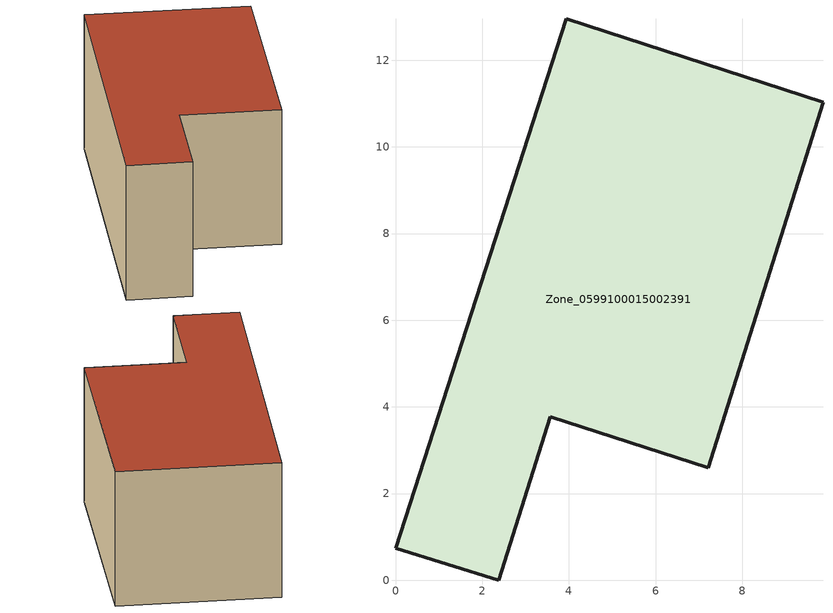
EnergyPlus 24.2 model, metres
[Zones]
Zone_0599100015002391
 floor ground (C_G): 3.94,12.96 9.87,11.03 7.22,2.6 3.57,3.78 2.38,0 0,0.74 z0.88
 wall outside (C_F): 9.87,11.03 3.94,12.96 0,0.74 2.38,0 3.57,3.78 7.22,2.6 9.87,11.03 z0.88:6.44
 roof outside (C_R): 3.94,12.96 0,0.74 2.38,0 3.57,3.78 7.22,2.6 9.87,11.03 z6.44
[BUILDING]
Pand.0599100015002391: North Axis=0; Terrain=City; Loads Convergence Tolerance Value=0.04; Temperature Convergence Tolerance Value=0.4; Solar Distribution=FullExterior; Maximum Number of Warmup Days=25; Minimum Number of Warmup Days=1
[Site:Location]
Rotterdam.The.Hague.AP_ZH_NLD Design_Conditions: Latitude=51.96; Longitude=4.45; Time Zone=1; Elevation=-4.5
[SITE:GROUNDTEMPERATURE:BUILDINGSURFACE]
18, 18, 18, 18, 18, 18, 18, 18, 18, 18, 18, 18
[MATERIAL] Thermal Absorptance=0.9; Solar Absorptance=0.7; Visible Absorptance=0.7
Name | Roughness | Thickness | Conductivity | Density | Specific Heat
G.TI.1965-1974 | MediumSmooth | 0.15 | 0.882353 | 540 | 1210
F.TI.1965-1974 | Rough | 0.3 | 0.697674 | 1920 | 840
R.TI.1965-1974 | MediumRough | 0.2 | 0.232558 | 1500 | 1000
[CONSTRUCTION]
C_G: G.TI.1965-1974
C_F: F.TI.1965-1974
C_R: R.TI.1965-1974
[ZONE]
Zone_0599100015002391: Type=1; Multiplier=1; Ceiling Height=Autocalculate; Volume=Autocalculate; Floor Area=autocalculate; Part of Total Floor Area=Yes
[ZONEINFILTRATION:DESIGNFLOWRATE]
Infil_Zone_0599100015002391: Zone or ZoneList or Space or SpaceList=Zone_0599100015002391; Schedule=AlwaysOn; Design Flow Rate Calculation Method=Flow/Area; Flow Rate per Floor Area=0.003; Constant Term Coefficient=1; Temperature Term Coefficient=0; Velocity Term Coefficient=0; Velocity Squared Term Coefficient=0
[HVACTEMPLATE:ZONE:IDEALLOADSAIRSYSTEM]
Zone_0599100015002391: Maximum Heating Supply Air Temperature=50; Minimum Cooling Supply Air Temperature=13; Maximum Heating Supply Air Humidity Ratio=0.0156; Minimum Cooling Supply Air Humidity Ratio=0.0077; Heating Limit=NoLimit; Cooling Limit=NoLimit; Dehumidification Control Type=ConstantSensibleHeatRatio; Cooling Sensible Heat Ratio=0.7; Dehumidification Setpoint=60; Humidification Control Type=None; Humidification Setpoint=30; Outdoor Air Method=None; Outdoor Air Flow Rate per Person=0.00944; Outdoor Air Flow Rate per Zone Floor Area=0; Outdoor Air Flow Rate per Zone=0; Demand Controlled Ventilation Type=None; Outdoor Air Economizer Type=NoEconomizer; Heat Recovery Type=None; Sensible Heat Recovery Effectiveness=0.7; Latent Heat Recovery Effectiveness=0.65
[ZONECONTROL:THERMOSTAT]
ThermostatControl_Zone_0599100015002391: Zone or ZoneList=Zone_0599100015002391; Control Type Schedule=DualSetpointControlType; Control 1=Thermostat_Zone_0599100015002391; Temperature Difference Between Cutout And Setpoint=0
[THERMOSTATSETPOINT:DUALSETPOINT]
Thermostat_Zone_0599100015002391: Heating Setpoint Temperature Schedule=HeatingSetpoint_Zone_0599100015002391; Cooling Setpoint Temperature Schedule=CoolingSetpoint_Zone_0599100015002391
[SCHEDULE:COMPACT]
HeatingSetpoint_Zone_0599100015002391: Through: 12/31, For: AllDays, Until: 24:00, 21
CoolingSetpoint_Zone_0599100015002391: Through: 12/31, For: AllDays, Until: 24:00, 24
DualSetpointControlType: Through: 12/31, For: AllDays, Until: 24:00, 4
AlwaysOn: Through: 12/31, For: AllDays, Until: 24:00, 1
